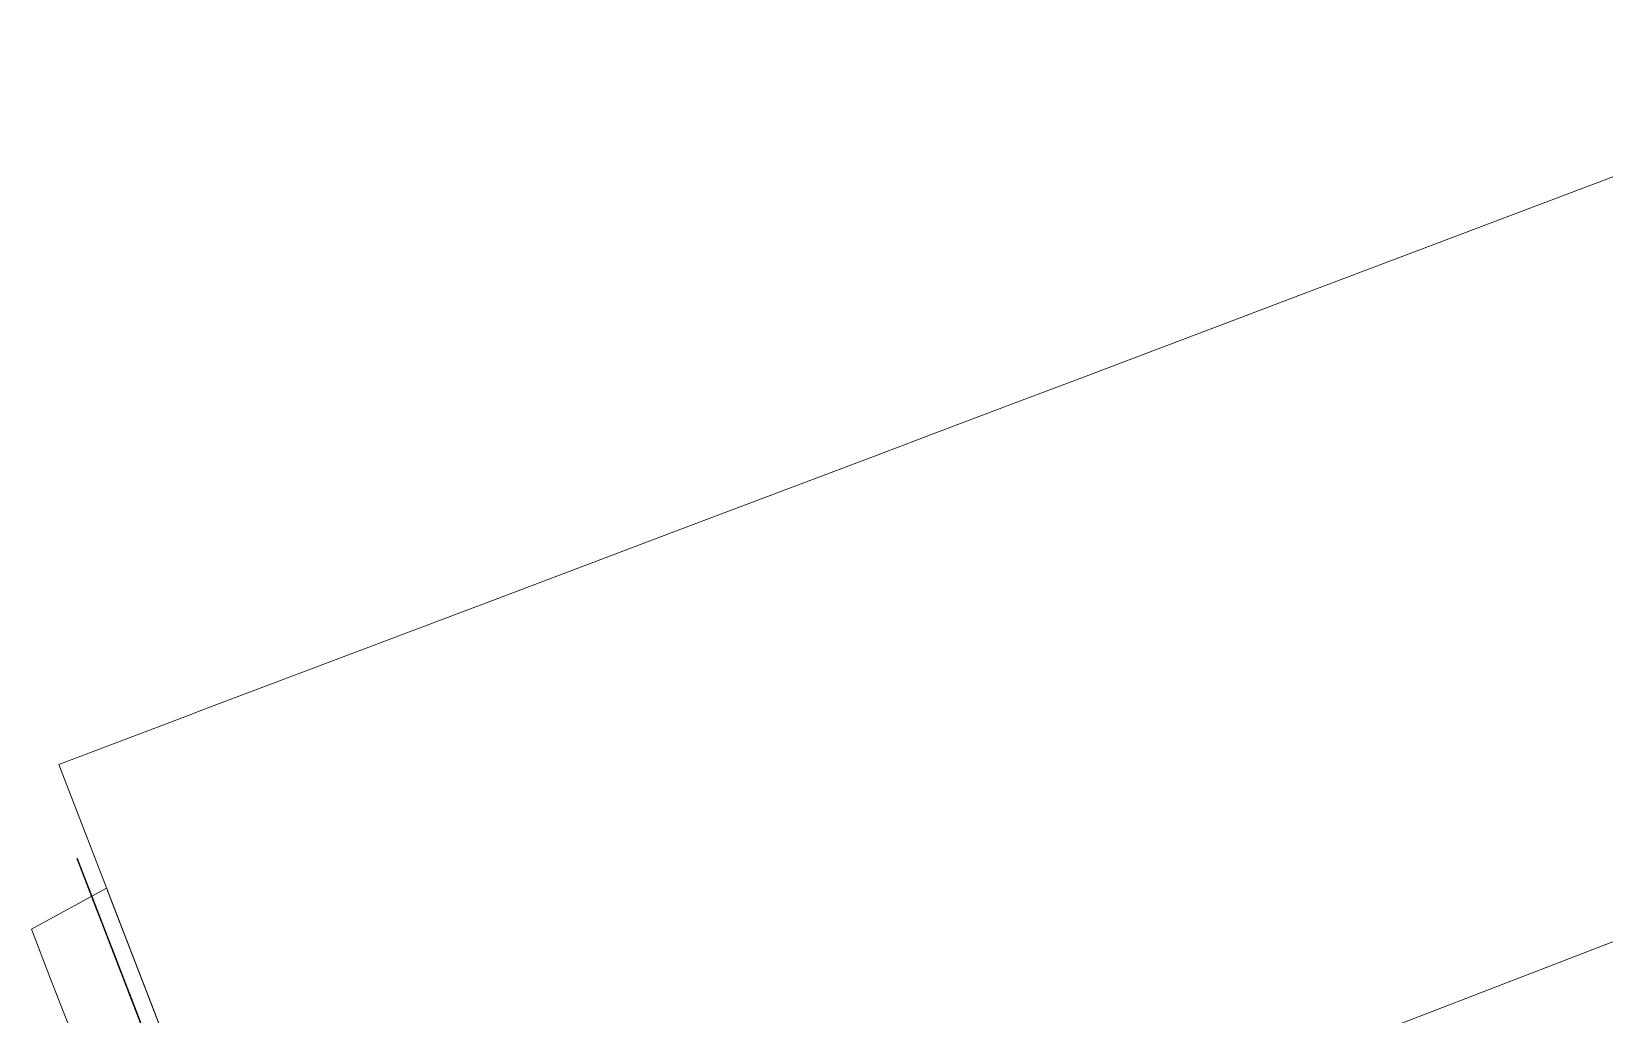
# Model space of a CAD drawing. Header units: metres. Extents: x 310412 to 311596, y 6269899 to 6270937.
# Drawn here: x 310824.1 to 311198.5, y 6270702.7 to 6270936.7 of the extents above; entities that cross this region are included whole.
import ezdxf

# ---------------------------------------------------------------- set-up
doc = ezdxf.new("R2010")
doc.units = ezdxf.units.M
doc.linetypes.add('Cable Exist OH', pattern=[1, 1, 0])
doc.layers.add('Cadastre Land Parcels_SP_EXT', color=9, linetype='Continuous', lineweight=5)
doc.layers.add('Cadastre Roads_SP_EXT', color=9, linetype='Continuous', lineweight=5)
for name, color, linetype in [('Mains_LV_EXT', 7, 'Continuous'), ('Mains_SL_EXT', 7, 'Continuous'), ('Notes_HV_MISC', 7, 'Continuous')]:
    doc.layers.add(name, color=color, linetype=linetype)

msp = doc.modelspace()

# ---------------------------------------------------------------- linework, layer by layer
at = {"layer": 'Cadastre Land Parcels_SP_EXT', "linetype": 'Continuous'}
msp.add_lwpolyline([(311292.03, 6270936.73), (311181.56, 6270894.97), (311123.41, 6270872.98), (311107.52, 6270866.97), (311091.62, 6270860.96), (311075.73, 6270854.95), (311059.83, 6270848.94), (311043.94, 6270842.93), (311039.7, 6270841.32), (311025.98, 6270836.14), (310978.65, 6270818.24), (310957.95, 6270810.41), (310930.91, 6270800.19), (310863.98, 6270774.89), (310863.85, 6270774.83), (310861.67, 6270774.01), (310830.58, 6270762.25), (310892.79, 6270601.34), (311433.59, 6270810)], dxfattribs=at)
msp.add_lwpolyline([(311435, 6270810.01), (311434.95, 6270810.53), (311433.59, 6270810), (310892.79, 6270601.34), (310929.43, 6270506.55), (311494.07, 6270719.93), (311493.63, 6270721.04), (311488.55, 6270726.88), (311485.42, 6270729.14), (311485.06, 6270729.39), (311474.96, 6270738.53), (311454.15, 6270768.42), (311436, 6270798.9), (311435, 6270810.01)], close=True, dxfattribs=at)
at = {"layer": 'Cadastre Roads_SP_EXT', "linetype": 'Continuous'}
msp.add_lwpolyline([(310891.18, 6270605.5), (310841.97, 6270732.81), (310824.1, 6270723.05), (310828.51, 6270711.63), (310833.06, 6270699.84), (310837.62, 6270688.05), (310841.4, 6270678.25), (310845.95, 6270666.46), (310850.5, 6270654.67), (310854.28, 6270644.88), (310858.84, 6270633.09), (310863.39, 6270621.3), (310872.75, 6270597.05), (310891.18, 6270605.5)], close=True, dxfattribs=at)
at = {"layer": 'Mains_LV_EXT', "linetype": 'Cable Exist OH'}
msp.add_lwpolyline([(310868.32, 6270653.54), (310847.21, 6270708.18), (310834.96, 6270739.86)], dxfattribs=at)
at = {"layer": 'Mains_SL_EXT', "linetype": 'Cable Exist OH'}
msp.add_lwpolyline([(310834.96, 6270739.86), (310847.21, 6270708.18), (310868.32, 6270653.54)], dxfattribs=at)
at = {"layer": 'Notes_HV_MISC', "linetype": 'Cable Exist OH', "const_width": 0.2}
msp.add_lwpolyline([(310950.23, 6270441.63), (310847.21, 6270708.18), (310834.96, 6270739.86)], dxfattribs=at)

doc.saveas('drawing.dxf')
